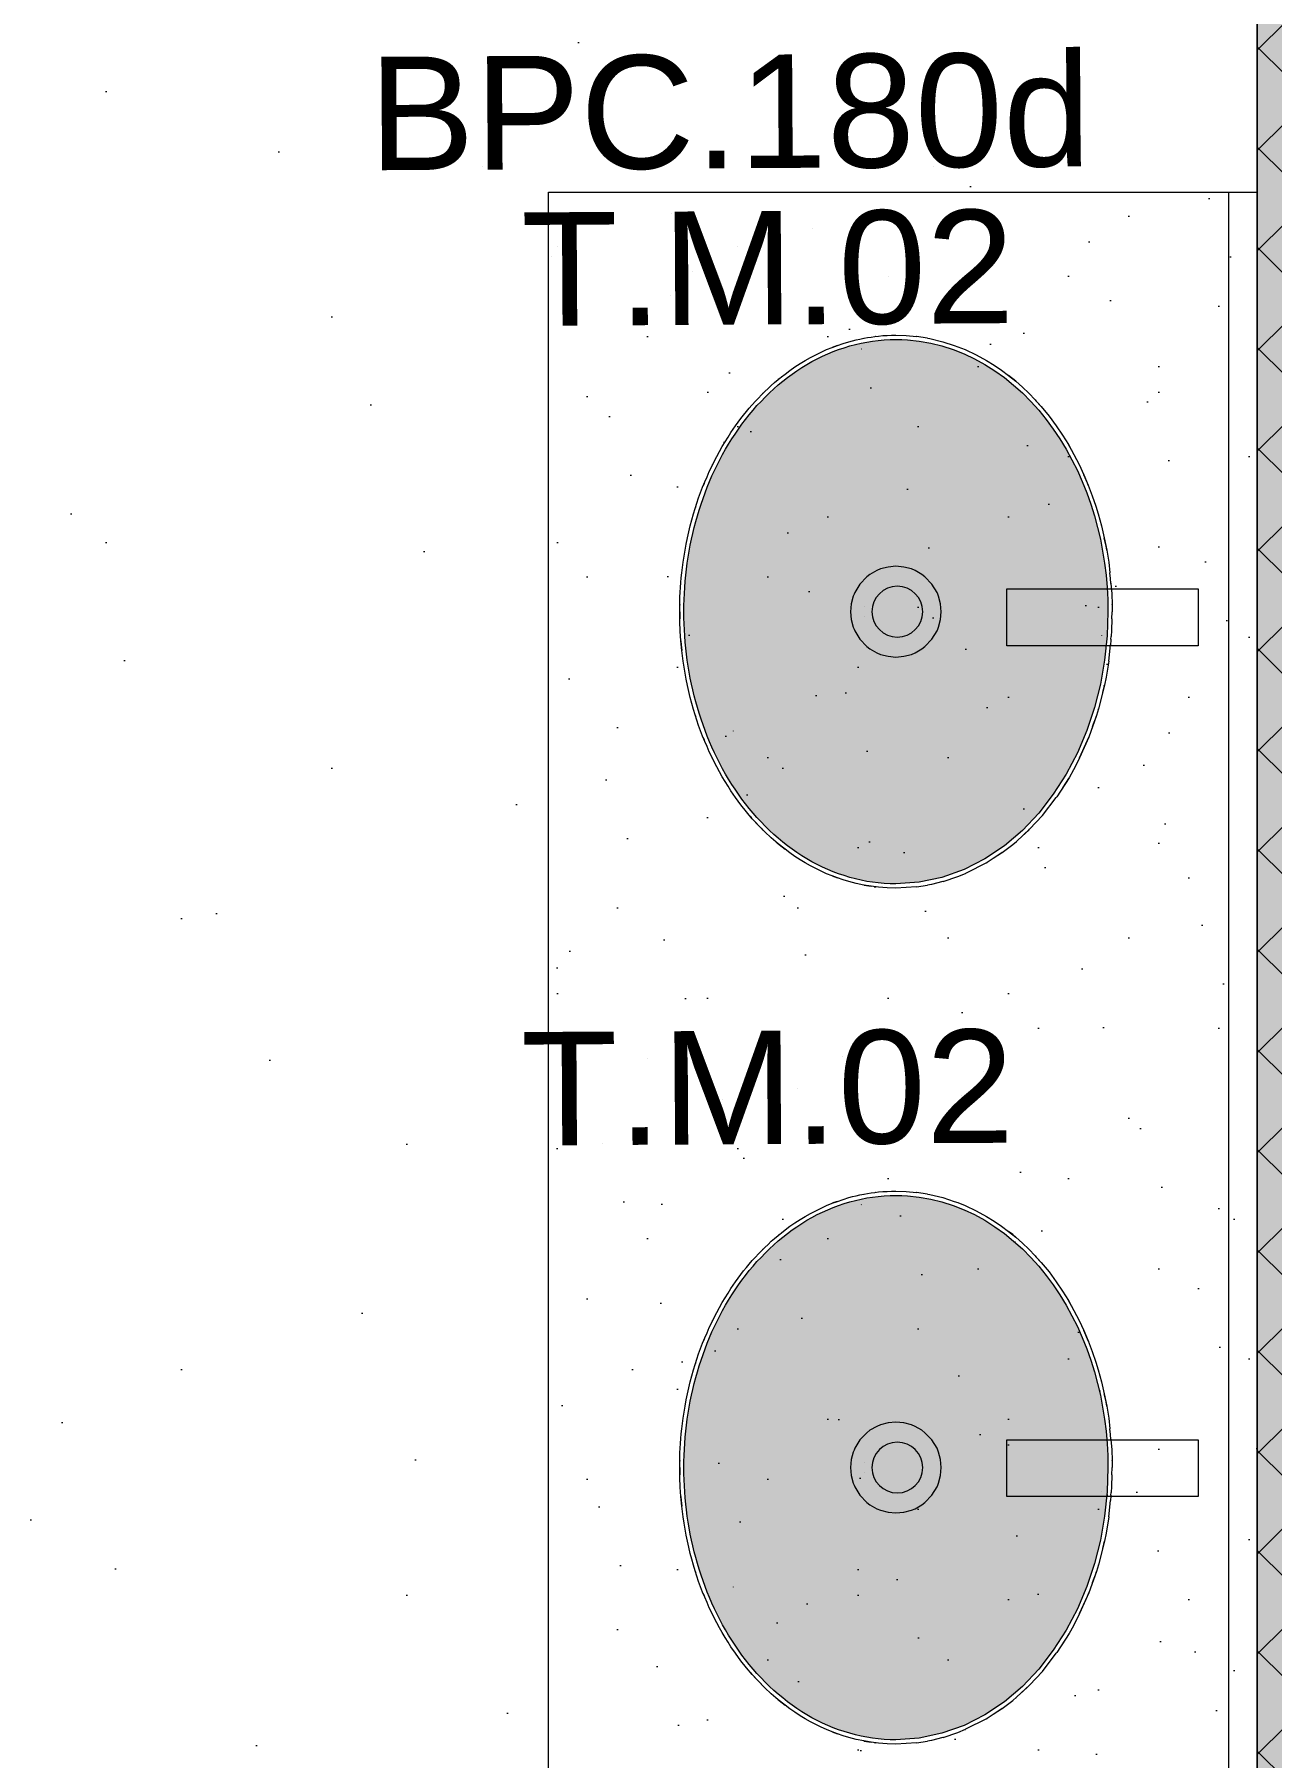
# Model space of a CAD drawing. Header units: metres. Extents: x -77 to 21.6, y -70.6 to -27.7.
# Drawn here: x -64.326 to -63.454, y -41.404 to -40.189 of the extents above; entities that cross this region are included whole.
import ezdxf

# ---------------------------------------------------------------- set-up
doc = ezdxf.new("R2010")
doc.units = ezdxf.units.M
doc.header["$MEASUREMENT"] = 0
for name, color, linetype, lineweight, true_color in [('LAJES.EST_Caneta_No__18', 7, 'Continuous', 0, 0xdfdfdf), ('LAJES.EST_Caneta_No__254', 7, 'Continuous', 0, 0xd1c9ad), ('LOUCAS-METAIS.ARQ_Caneta_No__13', 7, 'Continuous', 0, 0xaaaaaa), ('LOUCAS-METAIS.ARQ_Caneta_No__16', 7, 'Continuous', 0, 0xc9c9c9), ('LOUCAS-METAIS.ARQ_Caneta_No__19', 7, 'Continuous', 0, 0xe9e9e9), ('ZONA_Caneta_No__56', 7, 'Continuous', 0, 0xffe495)]:
    doc.layers.add(name, color=color, linetype=linetype, lineweight=lineweight, true_color=true_color)
for name, color, linetype, lineweight in [('LAJES.EST_Caneta_No__96', 252, 'Continuous', 0), ('LOUCAS-METAIS.ARQ_Caneta_No__96', 252, 'Continuous', 0), ('NOTAS BANCADAS_Caneta_No__99', 7, 'Continuous', 20), ('PAREDE CONSTRUIR_Caneta_No__241', 7, 'Continuous', 13), ('PAREDE CONSTRUIR_Caneta_No__83', 84, 'Continuous', 0)]:
    doc.layers.add(name, color=color, linetype=linetype, lineweight=lineweight)
doc.layers.add('NOTAS BANCADAS', color=7, linetype='Continuous')
doc.styles.add('GENERATED_STYLE_1', font='arial.ttf')
pattern_1 = [(45, (0, 0.5), (-0.159099, 0.159099), [0, -0.15, 0, -0.225]), (110, (0.5, 0.5), (0.21143084, 0.07695453), [0, -0.11, 0, -0.19])]
pattern_2 = [(45, (0, 0.2), (-0.06363961, 0.06363961), [0, -0.06, 0, -0.09]), (110, (0.2, 0.2), (0.08457234, 0.03078181), [0, -0.044, 0, -0.076])]

# ---------------------------------------------------------------- blocks, each defined once
blk = doc.blocks.new('Tap 26')
at = {"layer": 'LOUCAS-METAIS.ARQ_Caneta_No__96', "color": 252, "linetype": 'Continuous', "lineweight": 0, "flags": 128}
blk.add_lwpolyline([(-0.02, -0.115), (0.02, -0.115), (0.02, 0.02), (-0.02, 0.02)], close=True, dxfattribs=at)
blk = doc.blocks.new('Cuba deca Oval 40x30(1)')
at = {"layer": 'LOUCAS-METAIS.ARQ_Caneta_No__19', "linetype": 'Continuous', "lineweight": 0, "true_color": 0x747474}
blk.add_hatch(color=8, dxfattribs=at).paths.add_polyline_path([(0.0076, 0.12), (0.0101, 0.1121), (0.0131, 0.1044), (0.0166, 0.097), (0.0206, 0.0897), (0.0251, 0.0827), (0.0299, 0.076), (0.0352, 0.0695), (0.0407, 0.0633), (0.0467, 0.0574), (0.0529, 0.0518), (0.0594, 0.0465), (0.0662, 0.0415), (0.0732, 0.0368), (0.0805, 0.0324), (0.0879, 0.0283), (0.0955, 0.0245), (0.1033, 0.0211), (0.1112, 0.0179), (0.1192, 0.0151), (0.1274, 0.0125), (0.1356, 0.0103), (0.1439, 0.0083), (0.1524, 0.0067), (0.1608, 0.0054), (0.1693, 0.0043), (0.1779, 0.0036), (0.1864, 0.0031), (0.195, 0.003), (0.2121, 0.0036), (0.2292, 0.0054), (0.2461, 0.0083), (0.2626, 0.0125), (0.2788, 0.0179), (0.2945, 0.0245), (0.3096, 0.0324), (0.3238, 0.0415), (0.3371, 0.0518), (0.3493, 0.0633), (0.3601, 0.076), (0.3694, 0.0897), (0.3769, 0.1044), (0.3824, 0.12), (0.3858, 0.136), (0.387, 0.1525), (0.3869, 0.1566), (0.3867, 0.1608), (0.3863, 0.1649), (0.3858, 0.169), (0.3852, 0.173), (0.3844, 0.1771), (0.3835, 0.1811), (0.3824, 0.185), (0.3812, 0.189), (0.3799, 0.1929), (0.3785, 0.1967), (0.3769, 0.2006), (0.3752, 0.2043), (0.3734, 0.208), (0.3714, 0.2117), (0.3694, 0.2153), (0.3672, 0.2188), (0.3649, 0.2223), (0.3626, 0.2257), (0.3601, 0.229), (0.3575, 0.2323), (0.3548, 0.2355), (0.3521, 0.2387), (0.3493, 0.2417), (0.3463, 0.2447), (0.3433, 0.2476), (0.3402, 0.2505), (0.3371, 0.2532), (0.3339, 0.2559), (0.3306, 0.2585), (0.3272, 0.2611), (0.3238, 0.2635), (0.3203, 0.2659), (0.3168, 0.2682), (0.3132, 0.2705), (0.3095, 0.2726), (0.3059, 0.2747), (0.3021, 0.2767), (0.2983, 0.2786), (0.2945, 0.2805), (0.2906, 0.2822), (0.2867, 0.2839), (0.2828, 0.2855), (0.2788, 0.2871), (0.2748, 0.2885), (0.2708, 0.2899), (0.2667, 0.2912), (0.2626, 0.2925), (0.2585, 0.2936), (0.2544, 0.2947), (0.2502, 0.2957), (0.2461, 0.2967), (0.2419, 0.2975), (0.2376, 0.2983), (0.2334, 0.299), (0.2292, 0.2996), (0.2249, 0.3002), (0.2207, 0.3007), (0.2164, 0.3011), (0.2121, 0.3014), (0.2079, 0.3017), (0.2036, 0.3019), (0.1993, 0.302), (0.195, 0.302), (0.1928, 0.302), (0.1907, 0.302), (0.1864, 0.3019), (0.1821, 0.3017), (0.1779, 0.3014), (0.1736, 0.3011), (0.1693, 0.3007), (0.1651, 0.3002), (0.1608, 0.2996), (0.1566, 0.299), (0.1523, 0.2983), (0.1481, 0.2975), (0.1439, 0.2966), (0.1398, 0.2957), (0.1356, 0.2947), (0.1315, 0.2936), (0.1274, 0.2925), (0.1233, 0.2912), (0.1192, 0.2899), (0.1152, 0.2885), (0.1112, 0.2871), (0.1072, 0.2855), (0.1033, 0.2839), (0.0993, 0.2822), (0.0955, 0.2805), (0.0917, 0.2786), (0.0879, 0.2767), (0.0841, 0.2747), (0.0804, 0.2726), (0.0768, 0.2705), (0.0732, 0.2682), (0.0697, 0.2659), (0.0662, 0.2635), (0.0628, 0.2611), (0.0594, 0.2585), (0.0561, 0.2559), (0.0529, 0.2532), (0.0497, 0.2505), (0.0467, 0.2476), (0.0437, 0.2447), (0.0407, 0.2417), (0.0379, 0.2387), (0.0351, 0.2355), (0.0325, 0.2323), (0.0299, 0.229), (0.0274, 0.2257), (0.0251, 0.2223), (0.0228, 0.2188), (0.0206, 0.2153), (0.0186, 0.2117), (0.0166, 0.208), (0.0148, 0.2043), (0.0131, 0.2006), (0.0115, 0.1967), (0.0101, 0.1929), (0.0088, 0.189), (0.0076, 0.185), (0.0065, 0.1811), (0.0056, 0.177), (0.0048, 0.173), (0.0042, 0.1689), (0.0037, 0.1649), (0.0033, 0.1607), (0.0031, 0.1566), (0.003, 0.1525), (0.0031, 0.1484), (0.0033, 0.1442), (0.0042, 0.136), (0.0056, 0.1279)])
at = {"layer": 'LOUCAS-METAIS.ARQ_Caneta_No__96', "color": 252, "linetype": 'Continuous', "lineweight": 0}
for p, q in [((0.1711, 0.3039), (0.1677, 0.3035)), ((0.1745, 0.3042), (0.1711, 0.3039)), ((0.1717, 0.3039), (0.1711, 0.3039)), ((0.1779, 0.3044), (0.1745, 0.3042)), ((0.175, 0.3042), (0.1749, 0.3042)), ((0.1751, 0.3042), (0.175, 0.3042)), ((0.1813, 0.3046), (0.1779, 0.3044)), ((0.1847, 0.3048), (0.1813, 0.3046)), ((0.1881, 0.3049), (0.1847, 0.3048)), ((0.1916, 0.305), (0.1881, 0.3049)), ((0.1899, 0.3049), (0.1897, 0.3049)), ((0.1899, 0.3049), (0.1905, 0.305)), ((0.195, 0.305), (0.1916, 0.305)), ((0.195, 0.305), (0.2001, 0.3049)), ((0.2019, 0.3049), (0.195, 0.305)), ((0.2006, 0.3049), (0.2001, 0.3049)), ((0.2087, 0.3046), (0.2019, 0.3049)), ((0.2155, 0.3042), (0.2087, 0.3046)), ((0.215, 0.3042), (0.2147, 0.3042)), ((0.2153, 0.3042), (0.215, 0.3042)), ((0.2155, 0.3042), (0.2183, 0.3039)), ((0.2223, 0.3035), (0.2155, 0.3042)), ((0.2183, 0.3039), (0.2223, 0.3035)), ((0.1185, 0.2929), (0.1147, 0.2916)), ((0.1223, 0.2941), (0.1185, 0.2929)), ((0.121, 0.2937), (0.1208, 0.2936)), ((0.121, 0.2937), (0.1215, 0.2938)), ((0.1261, 0.2952), (0.1223, 0.2941)), ((0.1274, 0.2925), (0.1233, 0.2912)), ((0.1303, 0.2964), (0.1261, 0.2952)), ((0.1315, 0.2936), (0.1274, 0.2925)), ((0.1345, 0.2975), (0.1303, 0.2964)), ((0.1356, 0.2947), (0.1315, 0.2936)), ((0.1388, 0.2986), (0.1345, 0.2975)), ((0.1398, 0.2957), (0.1356, 0.2947)), ((0.143, 0.2995), (0.1388, 0.2986)), ((0.1439, 0.2966), (0.1398, 0.2957)), ((0.1473, 0.3004), (0.143, 0.2995)), ((0.1481, 0.2975), (0.1439, 0.2966)), ((0.1516, 0.3012), (0.1473, 0.3004)), ((0.1487, 0.3007), (0.1473, 0.3004)), ((0.1523, 0.2983), (0.1481, 0.2975)), ((0.1516, 0.3012), (0.1487, 0.3007)), ((0.1559, 0.3019), (0.1516, 0.3012)), ((0.1566, 0.299), (0.1523, 0.2983)), ((0.1602, 0.3026), (0.1559, 0.3019)), ((0.1608, 0.2996), (0.1566, 0.299)), ((0.1639, 0.3031), (0.1602, 0.3026)), ((0.1651, 0.3002), (0.1608, 0.2996)), ((0.1677, 0.3035), (0.1639, 0.3031)), ((0.1693, 0.3007), (0.1651, 0.3002)), ((0.1736, 0.3011), (0.1693, 0.3007)), ((0.1779, 0.3014), (0.1736, 0.3011)), ((0.1821, 0.3017), (0.1779, 0.3014)), ((0.1864, 0.3019), (0.1821, 0.3017)), ((0.1907, 0.302), (0.1864, 0.3019)), ((0.1928, 0.302), (0.1907, 0.302)), ((0.195, 0.302), (0.1928, 0.302)), ((0.1993, 0.302), (0.195, 0.302)), ((0.2036, 0.3019), (0.1993, 0.302)), ((0.2079, 0.3017), (0.2036, 0.3019)), ((0.2121, 0.3014), (0.2079, 0.3017)), ((0.2164, 0.3011), (0.2121, 0.3014)), ((0.2207, 0.3007), (0.2164, 0.3011)), ((0.2249, 0.3002), (0.2207, 0.3007)), ((0.2298, 0.3026), (0.2223, 0.3035)), ((0.2292, 0.2996), (0.2249, 0.3002)), ((0.2334, 0.299), (0.2292, 0.2996)), ((0.2341, 0.3019), (0.2298, 0.3026)), ((0.2376, 0.2983), (0.2334, 0.299)), ((0.2384, 0.3012), (0.2341, 0.3019)), ((0.2419, 0.2975), (0.2376, 0.2983)), ((0.2413, 0.3007), (0.2384, 0.3012)), ((0.2427, 0.3004), (0.2384, 0.3012)), ((0.2427, 0.3004), (0.2413, 0.3007)), ((0.2461, 0.2967), (0.2419, 0.2975)), ((0.247, 0.2995), (0.2427, 0.3004)), ((0.2502, 0.2957), (0.2461, 0.2967)), ((0.2512, 0.2986), (0.247, 0.2995)), ((0.2544, 0.2947), (0.2502, 0.2957)), ((0.2555, 0.2975), (0.2512, 0.2986)), ((0.2585, 0.2936), (0.2544, 0.2947)), ((0.2597, 0.2964), (0.2555, 0.2975)), ((0.2626, 0.2925), (0.2585, 0.2936)), ((0.2639, 0.2952), (0.2597, 0.2964)), ((0.2667, 0.2912), (0.2626, 0.2925)), ((0.2677, 0.2941), (0.2639, 0.2952)), ((0.2715, 0.2929), (0.2677, 0.2941)), ((0.2685, 0.2938), (0.269, 0.2937)), ((0.2692, 0.2936), (0.269, 0.2937)), ((0.2753, 0.2916), (0.2715, 0.2929)), ((0.0891, 0.2807), (0.0856, 0.2789)), ((0.0926, 0.2824), (0.0891, 0.2807)), ((0.0913, 0.2818), (0.0909, 0.2816)), ((0.0915, 0.2819), (0.0913, 0.2818)), ((0.0955, 0.2805), (0.0917, 0.2786)), ((0.0962, 0.2841), (0.0926, 0.2824)), ((0.0993, 0.2822), (0.0955, 0.2805)), ((0.0999, 0.2857), (0.0962, 0.2841)), ((0.1033, 0.2839), (0.0993, 0.2822)), ((0.1035, 0.2873), (0.0999, 0.2857)), ((0.1072, 0.2855), (0.1033, 0.2839)), ((0.1072, 0.2888), (0.1035, 0.2873)), ((0.1043, 0.2876), (0.1035, 0.2873)), ((0.1059, 0.2883), (0.1043, 0.2876)), ((0.1061, 0.2883), (0.1059, 0.2883)), ((0.111, 0.2902), (0.1072, 0.2888)), ((0.1112, 0.2871), (0.1072, 0.2855)), ((0.1147, 0.2916), (0.111, 0.2902)), ((0.1152, 0.2885), (0.1112, 0.2871)), ((0.1192, 0.2899), (0.1152, 0.2885)), ((0.1233, 0.2912), (0.1192, 0.2899)), ((0.2708, 0.2899), (0.2667, 0.2912)), ((0.2748, 0.2885), (0.2708, 0.2899)), ((0.2788, 0.2871), (0.2748, 0.2885)), ((0.279, 0.2902), (0.2753, 0.2916)), ((0.2828, 0.2855), (0.2788, 0.2871)), ((0.2828, 0.2888), (0.279, 0.2902)), ((0.2865, 0.2873), (0.2828, 0.2888)), ((0.2867, 0.2839), (0.2828, 0.2855)), ((0.2841, 0.2883), (0.2839, 0.2883)), ((0.2857, 0.2876), (0.2841, 0.2883)), ((0.2865, 0.2873), (0.2857, 0.2876)), ((0.2901, 0.2857), (0.2865, 0.2873)), ((0.2906, 0.2822), (0.2867, 0.2839)), ((0.2938, 0.2841), (0.2901, 0.2857)), ((0.2945, 0.2805), (0.2906, 0.2822)), ((0.2974, 0.2824), (0.2938, 0.2841)), ((0.2983, 0.2786), (0.2945, 0.2805)), ((0.3009, 0.2807), (0.2974, 0.2824)), ((0.2987, 0.2818), (0.2985, 0.2819)), ((0.2991, 0.2816), (0.2987, 0.2818)), ((0.3044, 0.2789), (0.3009, 0.2807)), ((0.0686, 0.2688), (0.0663, 0.2672)), ((0.0719, 0.2709), (0.0686, 0.2688)), ((0.0732, 0.2682), (0.0697, 0.2659)), ((0.0752, 0.273), (0.0719, 0.2709)), ((0.0768, 0.2705), (0.0732, 0.2682)), ((0.0786, 0.275), (0.0752, 0.273)), ((0.0804, 0.2726), (0.0768, 0.2705)), ((0.0773, 0.2743), (0.0771, 0.2741)), ((0.0773, 0.2743), (0.0777, 0.2745)), ((0.0821, 0.277), (0.0786, 0.275)), ((0.0841, 0.2747), (0.0804, 0.2726)), ((0.0856, 0.2789), (0.0821, 0.277)), ((0.0834, 0.2777), (0.0821, 0.277)), ((0.0856, 0.2789), (0.0834, 0.2777)), ((0.0879, 0.2767), (0.0841, 0.2747)), ((0.0917, 0.2786), (0.0879, 0.2767)), ((0.3021, 0.2767), (0.2983, 0.2786)), ((0.3059, 0.2747), (0.3021, 0.2767)), ((0.3079, 0.277), (0.3044, 0.2789)), ((0.3066, 0.2777), (0.3044, 0.2789)), ((0.3095, 0.2726), (0.3059, 0.2747)), ((0.3079, 0.277), (0.3066, 0.2777)), ((0.3114, 0.275), (0.3079, 0.277)), ((0.3132, 0.2705), (0.3095, 0.2726)), ((0.3148, 0.273), (0.3114, 0.275)), ((0.3123, 0.2745), (0.3127, 0.2743)), ((0.3129, 0.2741), (0.3127, 0.2743)), ((0.3168, 0.2682), (0.3132, 0.2705)), ((0.3181, 0.2709), (0.3148, 0.273)), ((0.3203, 0.2659), (0.3168, 0.2682)), ((0.3214, 0.2688), (0.3181, 0.2709)), ((0.326, 0.2656), (0.3214, 0.2688)), ((0.0514, 0.2559), (0.049, 0.2538)), ((0.0538, 0.2579), (0.0514, 0.2559)), ((0.0561, 0.2559), (0.0529, 0.2532)), ((0.0563, 0.2599), (0.0538, 0.2579)), ((0.0594, 0.2585), (0.0561, 0.2559)), ((0.0588, 0.2619), (0.0563, 0.2599)), ((0.0614, 0.2638), (0.0588, 0.2619)), ((0.0628, 0.2611), (0.0594, 0.2585)), ((0.064, 0.2656), (0.0614, 0.2638)), ((0.0662, 0.2635), (0.0628, 0.2611)), ((0.0663, 0.2672), (0.064, 0.2656)), ((0.0697, 0.2659), (0.0662, 0.2635)), ((0.279, 0.2673), (0.2793, 0.2672)), ((0.3238, 0.2635), (0.3203, 0.2659)), ((0.3272, 0.2611), (0.3238, 0.2635)), ((0.3312, 0.2619), (0.326, 0.2656)), ((0.3306, 0.2585), (0.3272, 0.2611)), ((0.3339, 0.2559), (0.3306, 0.2585)), ((0.3362, 0.2579), (0.3312, 0.2619)), ((0.3371, 0.2532), (0.3339, 0.2559)), ((0.341, 0.2538), (0.3362, 0.2579)), ((0.3392, 0.2553), (0.3397, 0.255)), ((0.0397, 0.245), (0.0376, 0.2427)), ((0.042, 0.2473), (0.0397, 0.245)), ((0.0437, 0.2447), (0.0407, 0.2417)), ((0.041, 0.2463), (0.0409, 0.2462)), ((0.041, 0.2463), (0.0412, 0.2465)), ((0.0443, 0.2495), (0.042, 0.2473)), ((0.0467, 0.2476), (0.0437, 0.2447)), ((0.0466, 0.2516), (0.0443, 0.2495)), ((0.0463, 0.2513), (0.0466, 0.2516)), ((0.049, 0.2538), (0.0466, 0.2516)), ((0.0497, 0.2505), (0.0467, 0.2476)), ((0.0529, 0.2532), (0.0497, 0.2505)), ((0.0503, 0.255), (0.0499, 0.2546)), ((0.0503, 0.255), (0.0504, 0.2551)), ((0.3402, 0.2505), (0.3371, 0.2532)), ((0.3405, 0.2542), (0.3397, 0.255)), ((0.3433, 0.2476), (0.3402, 0.2505)), ((0.3437, 0.2513), (0.341, 0.2538)), ((0.3457, 0.2495), (0.341, 0.2538)), ((0.3463, 0.2447), (0.3433, 0.2476)), ((0.3457, 0.2495), (0.3437, 0.2513)), ((0.3503, 0.245), (0.3457, 0.2495)), ((0.3493, 0.2417), (0.3463, 0.2447)), ((0.3477, 0.2475), (0.349, 0.2463)), ((0.3493, 0.2459), (0.349, 0.2463)), ((0.3546, 0.2404), (0.3503, 0.245)), ((0.0293, 0.2331), (0.0274, 0.2306)), ((0.0313, 0.2356), (0.0293, 0.2331)), ((0.0325, 0.2323), (0.0299, 0.229)), ((0.0307, 0.2349), (0.0313, 0.2356)), ((0.0333, 0.238), (0.0313, 0.2356)), ((0.0324, 0.237), (0.032, 0.2365)), ((0.0325, 0.237), (0.0324, 0.237)), ((0.0351, 0.2355), (0.0325, 0.2323)), ((0.0354, 0.2404), (0.0333, 0.238)), ((0.0379, 0.2387), (0.0351, 0.2355)), ((0.0376, 0.2427), (0.0354, 0.2404)), ((0.0407, 0.2417), (0.0379, 0.2387)), ((0.3521, 0.2387), (0.3493, 0.2417)), ((0.3548, 0.2355), (0.3521, 0.2387)), ((0.3587, 0.2356), (0.3546, 0.2404)), ((0.3575, 0.2323), (0.3548, 0.2355)), ((0.3576, 0.237), (0.3571, 0.2375)), ((0.3601, 0.229), (0.3575, 0.2323)), ((0.3584, 0.2359), (0.3576, 0.237)), ((0.3626, 0.2306), (0.3587, 0.2356)), ((0.3587, 0.2356), (0.3593, 0.2349)), ((0.3593, 0.2349), (0.3626, 0.2306)), ((0.02, 0.2201), (0.0178, 0.2164)), ((0.0224, 0.2237), (0.02, 0.2201)), ((0.0228, 0.2188), (0.0206, 0.2153)), ((0.0248, 0.2272), (0.0224, 0.2237)), ((0.0251, 0.2223), (0.0228, 0.2188)), ((0.0247, 0.227), (0.0247, 0.227)), ((0.0247, 0.227), (0.0247, 0.227)), ((0.0274, 0.2306), (0.0248, 0.2272)), ((0.0274, 0.2257), (0.0251, 0.2223)), ((0.0299, 0.229), (0.0274, 0.2257)), ((0.3626, 0.2257), (0.3601, 0.229)), ((0.3652, 0.2272), (0.3626, 0.2306)), ((0.3649, 0.2223), (0.3626, 0.2257)), ((0.3672, 0.2188), (0.3649, 0.2223)), ((0.3676, 0.2237), (0.3652, 0.2272)), ((0.3694, 0.2153), (0.3672, 0.2188)), ((0.37, 0.2201), (0.3676, 0.2237)), ((0.3722, 0.2164), (0.37, 0.2201)), ((0.0138, 0.209), (0.012, 0.2053)), ((0.0158, 0.2128), (0.0138, 0.209)), ((0.0166, 0.208), (0.0148, 0.2043)), ((0.0178, 0.2164), (0.0158, 0.2128)), ((0.0186, 0.2117), (0.0166, 0.208)), ((0.0206, 0.2153), (0.0186, 0.2117)), ((0.3714, 0.2117), (0.3694, 0.2153)), ((0.3734, 0.208), (0.3714, 0.2117)), ((0.3742, 0.2128), (0.3722, 0.2164)), ((0.3752, 0.2043), (0.3734, 0.208)), ((0.3762, 0.209), (0.3742, 0.2128)), ((0.3781, 0.2053), (0.3762, 0.209)), ((0.0086, 0.1975), (0.0072, 0.1936)), ((0.0072, 0.1936), (0.0081, 0.1962)), ((0.0081, 0.1962), (0.0086, 0.1975)), ((0.0102, 0.2014), (0.0086, 0.1975)), ((0.0115, 0.1967), (0.0101, 0.1929)), ((0.012, 0.2053), (0.0102, 0.2014)), ((0.0131, 0.2006), (0.0115, 0.1967)), ((0.0148, 0.2043), (0.0131, 0.2006)), ((0.3769, 0.2006), (0.3752, 0.2043)), ((0.3785, 0.1967), (0.3769, 0.2006)), ((0.3798, 0.2014), (0.3781, 0.2053)), ((0.3799, 0.1929), (0.3785, 0.1967)), ((0.3814, 0.1975), (0.3798, 0.2014)), ((0.3814, 0.1975), (0.3819, 0.1962)), ((0.3828, 0.1936), (0.3814, 0.1975)), ((0.3819, 0.1962), (0.3828, 0.1936)), ((0.0039, 0.1831), (0.0033, 0.1805)), ((0.0046, 0.1856), (0.0039, 0.1831)), ((0.0058, 0.1896), (0.0046, 0.1856)), ((0.0072, 0.1936), (0.0058, 0.1896)), ((0.0076, 0.185), (0.0065, 0.1811)), ((0.0088, 0.189), (0.0076, 0.185)), ((0.0101, 0.1929), (0.0088, 0.189)), ((0.1827, 0.182), (0.184, 0.1826)), ((0.184, 0.1826), (0.1894, 0.184)), ((0.1894, 0.184), (0.195, 0.1845)), ((0.195, 0.1845), (0.2006, 0.184)), ((0.2006, 0.184), (0.206, 0.1826)), ((0.206, 0.1826), (0.2073, 0.182)), ((0.3812, 0.189), (0.3799, 0.1929)), ((0.3824, 0.185), (0.3812, 0.189)), ((0.3835, 0.1811), (0.3824, 0.185)), ((0.3842, 0.1896), (0.3828, 0.1936)), ((0.3854, 0.1856), (0.3842, 0.1896)), ((0.3867, 0.1805), (0.3854, 0.1856)), ((0.0017, 0.1726), (0.0013, 0.17)), ((0.0022, 0.1752), (0.0017, 0.1726)), ((0.0022, 0.1752), (0.0021, 0.1748)), ((0.0027, 0.1779), (0.0022, 0.1752)), ((0.0033, 0.1805), (0.0027, 0.1779)), ((0.0048, 0.173), (0.0042, 0.1689)), ((0.0056, 0.177), (0.0048, 0.173)), ((0.0065, 0.1811), (0.0056, 0.177)), ((0.0096, 0.1771), (0.0095, 0.1768)), ((0.166, 0.166), (0.1687, 0.1708)), ((0.1687, 0.1708), (0.1704, 0.173)), ((0.1704, 0.173), (0.1755, 0.1779)), ((0.1755, 0.1779), (0.1814, 0.1815)), ((0.1814, 0.1815), (0.1827, 0.182)), ((0.1915, 0.1747), (0.1915, 0.1747)), ((0.1985, 0.1747), (0.1985, 0.1747)), ((0.2073, 0.182), (0.2086, 0.1815)), ((0.2086, 0.1815), (0.2145, 0.1779)), ((0.2145, 0.1779), (0.2196, 0.173)), ((0.2196, 0.173), (0.2213, 0.1708)), ((0.2213, 0.1708), (0.224, 0.166)), ((0.3844, 0.1771), (0.3835, 0.1811)), ((0.3852, 0.173), (0.3844, 0.1771)), ((0.3858, 0.169), (0.3852, 0.173)), ((0.3878, 0.1752), (0.3867, 0.1805)), ((0.3879, 0.1748), (0.3878, 0.1752)), ((0.3887, 0.17), (0.3878, 0.1752)), ((0.3879, 0.1748), (0.3887, 0.17)), ((0.0002, 0.1586), (0, 0.1555)), ((0.0003, 0.1616), (0.0002, 0.1586)), ((0.0006, 0.1647), (0.0003, 0.1616)), ((0.0009, 0.1673), (0.0006, 0.1647)), ((0.0013, 0.17), (0.0009, 0.1673)), ((0.0009, 0.167), (0.0009, 0.1671)), ((0.0009, 0.1669), (0.0009, 0.167)), ((0.0033, 0.1607), (0.0031, 0.1566)), ((0.0037, 0.1649), (0.0033, 0.1607)), ((0.0042, 0.1689), (0.0037, 0.1649)), ((0.163, 0.1525), (0.1635, 0.158)), ((0.1635, 0.158), (0.1649, 0.1634)), ((0.1649, 0.1634), (0.166, 0.166)), ((0.224, 0.166), (0.2251, 0.1634)), ((0.2251, 0.1634), (0.2265, 0.158)), ((0.2265, 0.158), (0.227, 0.1525)), ((0.3863, 0.1649), (0.3858, 0.169)), ((0.3867, 0.1608), (0.3863, 0.1649)), ((0.3869, 0.1566), (0.3867, 0.1608)), ((0.3894, 0.1647), (0.3887, 0.17)), ((0.389, 0.1679), (0.3891, 0.167)), ((0.3892, 0.1665), (0.3891, 0.167)), ((0.3898, 0.1586), (0.3894, 0.1647)), ((0.39, 0.1525), (0.3898, 0.1586)), ((0, 0.1555), (0, 0.1525)), ((0, 0.1525), (0.0002, 0.1452)), ((0.0031, 0.1566), (0.003, 0.1525)), ((0.003, 0.1525), (0.0031, 0.1484)), ((0.0031, 0.1484), (0.0033, 0.1442)), ((0.1635, 0.147), (0.163, 0.1525)), ((0.1649, 0.1416), (0.1635, 0.147)), ((0.2265, 0.147), (0.2251, 0.1416)), ((0.227, 0.1525), (0.2265, 0.147)), ((0.3858, 0.136), (0.387, 0.1525)), ((0.387, 0.1525), (0.3869, 0.1566)), ((0.3891, 0.1379), (0.39, 0.1525)), ((0.0002, 0.1452), (0.0009, 0.138)), ((0.0009, 0.138), (0.0009, 0.1381)), ((0.0009, 0.138), (0.0009, 0.138)), ((0.0021, 0.1302), (0.0009, 0.138)), ((0.0033, 0.1442), (0.0042, 0.136)), ((0.0042, 0.136), (0.0056, 0.1279)), ((0.166, 0.139), (0.1649, 0.1416)), ((0.1687, 0.1342), (0.166, 0.139)), ((0.1704, 0.132), (0.1687, 0.1342)), ((0.2213, 0.1342), (0.2196, 0.132)), ((0.224, 0.139), (0.2213, 0.1342)), ((0.2251, 0.1416), (0.224, 0.139)), ((0.3824, 0.12), (0.3858, 0.136)), ((0.3891, 0.1379), (0.3879, 0.1302)), ((0.3891, 0.138), (0.3891, 0.138)), ((0.0021, 0.1302), (0.0024, 0.1286)), ((0.0024, 0.1286), (0.0046, 0.1194)), ((0.0056, 0.1279), (0.0076, 0.12)), ((0.1755, 0.1271), (0.1704, 0.132)), ((0.1814, 0.1235), (0.1755, 0.1271)), ((0.1827, 0.123), (0.1814, 0.1235)), ((0.184, 0.1224), (0.1827, 0.123)), ((0.1894, 0.121), (0.184, 0.1224)), ((0.206, 0.1224), (0.2006, 0.121)), ((0.2073, 0.123), (0.206, 0.1224)), ((0.2086, 0.1235), (0.2073, 0.123)), ((0.2145, 0.1271), (0.2086, 0.1235)), ((0.2196, 0.132), (0.2145, 0.1271)), ((0.3854, 0.1194), (0.3874, 0.1275)), ((0.3874, 0.1275), (0.3879, 0.1302)), ((0.0046, 0.1194), (0.0072, 0.1114)), ((0.0072, 0.1114), (0.0081, 0.1088)), ((0.0076, 0.12), (0.0101, 0.1121)), ((0.0101, 0.1121), (0.0131, 0.1044)), ((0.195, 0.1205), (0.1894, 0.121)), ((0.2006, 0.121), (0.195, 0.1205)), ((0.3769, 0.1044), (0.3824, 0.12)), ((0.3853, 0.1191), (0.3819, 0.1088)), ((0.3853, 0.1191), (0.3854, 0.1194)), ((0.0081, 0.1088), (0.0102, 0.1036)), ((0.0102, 0.1036), (0.0138, 0.096)), ((0.0131, 0.1044), (0.0166, 0.097)), ((0.3694, 0.0897), (0.3769, 0.1044)), ((0.3719, 0.0882), (0.3796, 0.1033)), ((0.3722, 0.0886), (0.3796, 0.1033)), ((0.3819, 0.1088), (0.3796, 0.1033)), ((0.3798, 0.1036), (0.3797, 0.1035)), ((0.0138, 0.096), (0.0178, 0.0886)), ((0.0166, 0.097), (0.0206, 0.0897)), ((0.0178, 0.0886), (0.0211, 0.0832)), ((0.0206, 0.0897), (0.0251, 0.0827)), ((0.3601, 0.076), (0.3694, 0.0897)), ((0.3649, 0.0775), (0.3719, 0.0882)), ((0.3722, 0.0886), (0.3719, 0.0882)), ((0.0211, 0.0832), (0.0247, 0.078)), ((0.0247, 0.078), (0.0247, 0.078)), ((0.0247, 0.078), (0.0285, 0.073)), ((0.0247, 0.078), (0.0247, 0.078)), ((0.0251, 0.0827), (0.0299, 0.076)), ((0.0285, 0.073), (0.0324, 0.068)), ((0.0307, 0.0701), (0.0285, 0.073)), ((0.0299, 0.076), (0.0352, 0.0695)), ((0.3493, 0.0633), (0.3601, 0.076)), ((0.3649, 0.0775), (0.3593, 0.0701)), ((0.3653, 0.078), (0.3651, 0.0777)), ((0.3653, 0.078), (0.3692, 0.084)), ((0.0324, 0.068), (0.0307, 0.0701)), ((0.0324, 0.068), (0.0366, 0.0633)), ((0.0352, 0.0695), (0.0407, 0.0633)), ((0.0366, 0.0633), (0.041, 0.0587)), ((0.0407, 0.0633), (0.0467, 0.0574)), ((0.3371, 0.0518), (0.3493, 0.0633)), ((0.3482, 0.058), (0.357, 0.0674)), ((0.349, 0.0587), (0.3534, 0.0635)), ((0.3593, 0.0701), (0.357, 0.0674)), ((0.3575, 0.0679), (0.3576, 0.068)), ((0.041, 0.0587), (0.0456, 0.0543)), ((0.0456, 0.0543), (0.0463, 0.0537)), ((0.0456, 0.0543), (0.0503, 0.05)), ((0.0463, 0.0537), (0.0503, 0.05)), ((0.0467, 0.0574), (0.0529, 0.0518)), ((0.0503, 0.05), (0.0503, 0.05)), ((0.0503, 0.05), (0.057, 0.0445)), ((0.0529, 0.0518), (0.0594, 0.0465)), ((0.3238, 0.0415), (0.3371, 0.0518)), ((0.3387, 0.0492), (0.326, 0.0394)), ((0.3387, 0.0492), (0.3437, 0.0537)), ((0.3397, 0.05), (0.3394, 0.0498)), ((0.3437, 0.0537), (0.3482, 0.058)), ((0.349, 0.0587), (0.3485, 0.0582)), ((0.057, 0.0445), (0.064, 0.0394)), ((0.0594, 0.0465), (0.0662, 0.0415)), ((0.064, 0.0394), (0.0705, 0.0349)), ((0.0662, 0.0415), (0.0732, 0.0368)), ((0.0732, 0.0368), (0.0805, 0.0324)), ((0.3096, 0.0324), (0.3238, 0.0415)), ((0.3121, 0.0304), (0.3255, 0.039)), ((0.326, 0.0394), (0.3255, 0.039)), ((0.0705, 0.0349), (0.0772, 0.0308)), ((0.0772, 0.0308), (0.0841, 0.0269)), ((0.0834, 0.0273), (0.0772, 0.0308)), ((0.0773, 0.0308), (0.0773, 0.0307)), ((0.0805, 0.0324), (0.0879, 0.0283)), ((0.0841, 0.0269), (0.0834, 0.0273)), ((0.0841, 0.0269), (0.0912, 0.0233)), ((0.0879, 0.0283), (0.0955, 0.0245)), ((0.0955, 0.0245), (0.1033, 0.0211)), ((0.2788, 0.0179), (0.2945, 0.0245)), ((0.2945, 0.0245), (0.3096, 0.0324)), ((0.298, 0.0229), (0.3066, 0.0273)), ((0.2987, 0.0232), (0.3066, 0.0273)), ((0.3066, 0.0273), (0.3121, 0.0304)), ((0.3127, 0.0307), (0.3123, 0.0305)), ((0.3127, 0.0307), (0.3193, 0.035)), ((0.0912, 0.0233), (0.0984, 0.0199)), ((0.0912, 0.0232), (0.0913, 0.0232)), ((0.0913, 0.0232), (0.0915, 0.0231)), ((0.1043, 0.0174), (0.0984, 0.0199)), ((0.0984, 0.0199), (0.1057, 0.0168)), ((0.1033, 0.0211), (0.1112, 0.0179)), ((0.1057, 0.0168), (0.1043, 0.0174)), ((0.1057, 0.0168), (0.1132, 0.014)), ((0.1058, 0.0168), (0.1059, 0.0167)), ((0.1059, 0.0167), (0.1061, 0.0167)), ((0.1112, 0.0179), (0.1192, 0.0151)), ((0.1132, 0.014), (0.1207, 0.0114)), ((0.1192, 0.0151), (0.1274, 0.0125)), ((0.1274, 0.0125), (0.1356, 0.0103)), ((0.2461, 0.0083), (0.2626, 0.0125)), ((0.2626, 0.0125), (0.2788, 0.0179)), ((0.2682, 0.0111), (0.2834, 0.0164)), ((0.269, 0.0113), (0.2763, 0.014)), ((0.2834, 0.0164), (0.298, 0.0229)), ((0.2857, 0.0174), (0.2834, 0.0164)), ((0.284, 0.0167), (0.2841, 0.0167)), ((0.298, 0.0229), (0.2857, 0.0174)), ((0.2984, 0.0231), (0.2987, 0.0232)), ((0.1207, 0.0114), (0.1261, 0.0098)), ((0.121, 0.0114), (0.121, 0.0113)), ((0.1261, 0.0098), (0.1345, 0.0075)), ((0.1345, 0.0075), (0.143, 0.0055)), ((0.1356, 0.0103), (0.1439, 0.0083)), ((0.1487, 0.0043), (0.143, 0.0055)), ((0.143, 0.0055), (0.1516, 0.0038)), ((0.1439, 0.0083), (0.1524, 0.0067)), ((0.1516, 0.0038), (0.1487, 0.0043)), ((0.1516, 0.0038), (0.1602, 0.0024)), ((0.1524, 0.0067), (0.1608, 0.0054)), ((0.1602, 0.0024), (0.1676, 0.0015)), ((0.1608, 0.0054), (0.1693, 0.0043)), ((0.1717, 0.0011), (0.1676, 0.0015)), ((0.1693, 0.0043), (0.1779, 0.0036)), ((0.1751, 0.0008), (0.1717, 0.0011)), ((0.175, 0.0008), (0.1751, 0.0008)), ((0.175, 0.0008), (0.175, 0.0008)), ((0.1751, 0.0008), (0.1825, 0.0003)), ((0.1779, 0.0036), (0.1864, 0.0031)), ((0.1825, 0.0003), (0.19, 0)), ((0.1864, 0.0031), (0.195, 0.003)), ((0.1898, 0.0001), (0.1899, 0.0001)), ((0.19, 0.0001), (0.1899, 0.0001)), ((0.19, 0), (0.195, 0)), ((0.195, 0.003), (0.2121, 0.0036)), ((0.2001, 0.0001), (0.195, 0)), ((0.2001, 0.0001), (0.2083, 0.0005)), ((0.2083, 0.0005), (0.2125, 0.0006)), ((0.2116, 0.0074), (0.2117, 0.0074)), ((0.2121, 0.0036), (0.2292, 0.0054)), ((0.2145, 0.0008), (0.2125, 0.0006)), ((0.2145, 0.0008), (0.215, 0.0008)), ((0.215, 0.0008), (0.2183, 0.0011)), ((0.2298, 0.0024), (0.2183, 0.0011)), ((0.2292, 0.0054), (0.2461, 0.0083)), ((0.2298, 0.0024), (0.2413, 0.0043)), ((0.2413, 0.0043), (0.2468, 0.0054)), ((0.2468, 0.0054), (0.2635, 0.0096)), ((0.247, 0.0055), (0.2469, 0.0055)), ((0.247, 0.0055), (0.252, 0.0068)), ((0.2635, 0.0096), (0.2682, 0.0111)), ((0.2639, 0.0098), (0.2635, 0.0096)), ((0.269, 0.0113), (0.2684, 0.0111))]:
    blk.add_line(p, q, dxfattribs=at)
blk.add_circle((0.195, 0.1515), 0.0179, dxfattribs=at)
blk = doc.blocks.new('Label_58_6', base_point=(-63.9787, -40.1799))
at = {"layer": 'NOTAS BANCADAS_Caneta_No__99', "color": 7, "lineweight": 20, "insert": (-63.7235, -40.2028), "char_height": 0.08, "attachment_point": 2, "rotation": 0.323, "style": 'GENERATED_STYLE_1'}
blk.add_mtext('\\A1;{\\pqc;\\pt0,99;\\fArial|b0|i0|c0|p0;\\W1.000000;BPC.180d\\fArial|b0|i0|c0|p0;\\W1.000000;\\A1{\\H.66x;\\S^  ;}\\fArial|b0|i0|c0|p0;\\W1.000000;\\fArial|b0|i0|c0|p0;\\W1.000000;\\A1{\\H.66x;\\S^  ;}\\fArial|b0|i0|c0|p0;\\W1.000000;\\fArial|b0|i0|c0|p0;\\W1.000000;\\fArial|b0|i0|c0|p0;\\W1.000000;\\fArial|b0|i0|c0|p0;\\W1.000000;\\fArial|b0|i0|c0|p0;\\W1.000000;\\fArial|b0|i0|c0|p0;\\W1.000000;\\fArial|b0|i0|c0|p0;\\W1.000000;\\A1{\\H.66x;\\S^  ;}\\fArial|b0|i0|c0|p0;\\W1.000000;\\fArial|b0|i0|c0|p0;\\W1.000000;\\A1{\\H.66x;\\S^  ;}\\fArial|b0|i0|c0|p0;\\W1.000000;\\fArial|b0|i0|c0|p0;\\W1.000000;\\fArial|b0|i0|c0|p0;\\W1.000000;\\fArial|b0|i0|c0|p0;\\W1.000000;\\fArial|b0|i0|c0|p0;\\W1.000000;\\fArial|b0|i0|c0|p0;\\W1.000000;\\fArial|b0|i0|c0|p0;\\W1.000000;\\A1{\\H.66x;\\S^  ;}\\fArial|b0|i0|c0|p0;\\W1.000000;\\fArial|b0|i0|c0|p0;\\W1.000000;\\A1{\\H.66x;\\S^  ;}\\fArial|b0|i0|c0|p0;\\W1.000000;\\fArial|b0|i0|c0|p0;\\W1.000000;\\fArial|b0|i0|c0|p0;\\W1.000000;\\fArial|b0|i0|c0|p0;\\W1.000000;\\fArial|b0|i0|c0|p0;\\W1.000000;\\fArial|b0|i0|c0|p0;\\W1.000000;\\fArial|b0|i0|c0|p0;\\W1.000000;\\A1{\\H.66x;\\S^  ;}\\fArial|b0|i0|c0|p0;\\W1.000000;\\fArial|b0|i0|c0|p0;\\W1.000000;\\A1{\\H.66x;\\S^  ;}\\fArial|b0|i0|c0|p0;\\W1.000000;\\fArial|b0|i0|c0|p0;\\W1.000000;\\fArial|b0|i0|c0|p0;\\W1.000000;\\fArial|b0|i0|c0|p0;\\W1.000000;\\fArial|b0|i0|c0|p0;\\W1.000000;\\fArial|b0|i0|c0|p0;\\W1.000000;\\fArial|b0|i0|c0|p0;\\W1.000000;\\A1{\\H.66x;\\S^  ;}\\fArial|b0|i0|c0|p0;\\W1.000000;\\fArial|b0|i0|c0|p0;\\W1.000000;\\A1{\\H.66x;\\S^  ;}\\fArial|b0|i0|c0|p0;\\W1.000000;\\fArial|b0|i0|c0|p0;\\W1.000000;\\fArial|b0|i0|c0|p0;\\W1.000000;\\fArial|b0|i0|c0|p0;\\W1.000000;\\fArial|b0|i0|c0|p0;\\W1.000000;\\fArial|b0|i0|c0|p0;\\W1.000000;\\fArial|b0|i0|c0|p0;\\W1.000000;\\A1{\\H.66x;\\S^  ;}\\fArial|b0|i0|c0|p0;\\W1.000000;}', dxfattribs=at)
blk = doc.blocks.new('Label_64_6', base_point=(-63.5274, -40.2877))
at = {"layer": 'NOTAS BANCADAS_Caneta_No__99', "color": 7, "lineweight": 20, "insert": (-63.6968, -40.313), "char_height": 0.08, "attachment_point": 2, "rotation": 0.323, "style": 'GENERATED_STYLE_1'}
blk.add_mtext('\\A1;{\\pqc;\\pt0,99;\\fArial|b0|i0|c0|p0;\\W1.000000;T.M.02\\fArial|b0|i0|c0|p0;\\W1.000000;\\A1{\\H.66x;\\S^  ;}\\fArial|b0|i0|c0|p0;\\W1.000000;\\fArial|b0|i0|c0|p0;\\W1.000000;\\A1{\\H.66x;\\S^  ;}\\fArial|b0|i0|c0|p0;\\W1.000000;\\fArial|b0|i0|c0|p0;\\W1.000000;\\fArial|b0|i0|c0|p0;\\W1.000000;\\fArial|b0|i0|c0|p0;\\W1.000000;\\fArial|b0|i0|c0|p0;\\W1.000000;\\fArial|b0|i0|c0|p0;\\W1.000000;\\fArial|b0|i0|c0|p0;\\W1.000000;\\A1{\\H.66x;\\S^  ;}\\fArial|b0|i0|c0|p0;\\W1.000000;\\fArial|b0|i0|c0|p0;\\W1.000000;\\A1{\\H.66x;\\S^  ;}\\fArial|b0|i0|c0|p0;\\W1.000000;\\fArial|b0|i0|c0|p0;\\W1.000000;\\fArial|b0|i0|c0|p0;\\W1.000000;\\fArial|b0|i0|c0|p0;\\W1.000000;\\fArial|b0|i0|c0|p0;\\W1.000000;\\fArial|b0|i0|c0|p0;\\W1.000000;\\fArial|b0|i0|c0|p0;\\W1.000000;\\A1{\\H.66x;\\S^  ;}\\fArial|b0|i0|c0|p0;\\W1.000000;\\fArial|b0|i0|c0|p0;\\W1.000000;\\A1{\\H.66x;\\S^  ;}\\fArial|b0|i0|c0|p0;\\W1.000000;\\fArial|b0|i0|c0|p0;\\W1.000000;\\fArial|b0|i0|c0|p0;\\W1.000000;\\fArial|b0|i0|c0|p0;\\W1.000000;\\fArial|b0|i0|c0|p0;\\W1.000000;\\fArial|b0|i0|c0|p0;\\W1.000000;\\fArial|b0|i0|c0|p0;\\W1.000000;\\A1{\\H.66x;\\S^  ;}\\fArial|b0|i0|c0|p0;\\W1.000000;\\fArial|b0|i0|c0|p0;\\W1.000000;\\A1{\\H.66x;\\S^  ;}\\fArial|b0|i0|c0|p0;\\W1.000000;\\fArial|b0|i0|c0|p0;\\W1.000000;\\fArial|b0|i0|c0|p0;\\W1.000000;\\fArial|b0|i0|c0|p0;\\W1.000000;\\fArial|b0|i0|c0|p0;\\W1.000000;\\fArial|b0|i0|c0|p0;\\W1.000000;\\fArial|b0|i0|c0|p0;\\W1.000000;\\A1{\\H.66x;\\S^  ;}\\fArial|b0|i0|c0|p0;\\W1.000000;\\fArial|b0|i0|c0|p0;\\W1.000000;\\A1{\\H.66x;\\S^  ;}\\fArial|b0|i0|c0|p0;\\W1.000000;\\fArial|b0|i0|c0|p0;\\W1.000000;\\fArial|b0|i0|c0|p0;\\W1.000000;\\fArial|b0|i0|c0|p0;\\W1.000000;\\fArial|b0|i0|c0|p0;\\W1.000000;\\fArial|b0|i0|c0|p0;\\W1.000000;\\fArial|b0|i0|c0|p0;\\W1.000000;\\A1{\\H.66x;\\S^  ;}\\fArial|b0|i0|c0|p0;\\W1.000000;}', dxfattribs=at)
blk = doc.blocks.new('Label_65_6', base_point=(-63.5275, -40.8658))
at = {"layer": 'NOTAS BANCADAS_Caneta_No__99', "color": 7, "lineweight": 20, "insert": (-63.697, -40.8911), "char_height": 0.08, "attachment_point": 2, "rotation": 0.323, "style": 'GENERATED_STYLE_1'}
blk.add_mtext('\\A1;{\\pqc;\\pt0,99;\\fArial|b0|i0|c0|p0;\\W1.000000;T.M.02\\fArial|b0|i0|c0|p0;\\W1.000000;\\A1{\\H.66x;\\S^  ;}\\fArial|b0|i0|c0|p0;\\W1.000000;\\fArial|b0|i0|c0|p0;\\W1.000000;\\A1{\\H.66x;\\S^  ;}\\fArial|b0|i0|c0|p0;\\W1.000000;\\fArial|b0|i0|c0|p0;\\W1.000000;\\fArial|b0|i0|c0|p0;\\W1.000000;\\fArial|b0|i0|c0|p0;\\W1.000000;\\fArial|b0|i0|c0|p0;\\W1.000000;\\fArial|b0|i0|c0|p0;\\W1.000000;\\fArial|b0|i0|c0|p0;\\W1.000000;\\A1{\\H.66x;\\S^  ;}\\fArial|b0|i0|c0|p0;\\W1.000000;\\fArial|b0|i0|c0|p0;\\W1.000000;\\A1{\\H.66x;\\S^  ;}\\fArial|b0|i0|c0|p0;\\W1.000000;\\fArial|b0|i0|c0|p0;\\W1.000000;\\fArial|b0|i0|c0|p0;\\W1.000000;\\fArial|b0|i0|c0|p0;\\W1.000000;\\fArial|b0|i0|c0|p0;\\W1.000000;\\fArial|b0|i0|c0|p0;\\W1.000000;\\fArial|b0|i0|c0|p0;\\W1.000000;\\A1{\\H.66x;\\S^  ;}\\fArial|b0|i0|c0|p0;\\W1.000000;\\fArial|b0|i0|c0|p0;\\W1.000000;\\A1{\\H.66x;\\S^  ;}\\fArial|b0|i0|c0|p0;\\W1.000000;\\fArial|b0|i0|c0|p0;\\W1.000000;\\fArial|b0|i0|c0|p0;\\W1.000000;\\fArial|b0|i0|c0|p0;\\W1.000000;\\fArial|b0|i0|c0|p0;\\W1.000000;\\fArial|b0|i0|c0|p0;\\W1.000000;\\fArial|b0|i0|c0|p0;\\W1.000000;\\A1{\\H.66x;\\S^  ;}\\fArial|b0|i0|c0|p0;\\W1.000000;\\fArial|b0|i0|c0|p0;\\W1.000000;\\A1{\\H.66x;\\S^  ;}\\fArial|b0|i0|c0|p0;\\W1.000000;\\fArial|b0|i0|c0|p0;\\W1.000000;\\fArial|b0|i0|c0|p0;\\W1.000000;\\fArial|b0|i0|c0|p0;\\W1.000000;\\fArial|b0|i0|c0|p0;\\W1.000000;\\fArial|b0|i0|c0|p0;\\W1.000000;\\fArial|b0|i0|c0|p0;\\W1.000000;\\A1{\\H.66x;\\S^  ;}\\fArial|b0|i0|c0|p0;\\W1.000000;\\fArial|b0|i0|c0|p0;\\W1.000000;\\A1{\\H.66x;\\S^  ;}\\fArial|b0|i0|c0|p0;\\W1.000000;\\fArial|b0|i0|c0|p0;\\W1.000000;\\fArial|b0|i0|c0|p0;\\W1.000000;\\fArial|b0|i0|c0|p0;\\W1.000000;\\fArial|b0|i0|c0|p0;\\W1.000000;\\fArial|b0|i0|c0|p0;\\W1.000000;\\fArial|b0|i0|c0|p0;\\W1.000000;\\A1{\\H.66x;\\S^  ;}\\fArial|b0|i0|c0|p0;\\W1.000000;}', dxfattribs=at)

msp = doc.modelspace()

# ---------------------------------------------------------------- hatches: boundary and pattern name
at = {"layer": 'LAJES.EST_Caneta_No__18', "linetype": 'Continuous', "lineweight": 0, "true_color": 0xdfdfdf}
h = msp.add_hatch(dxfattribs=at)
h.set_pattern_fill('Piso_Externo__0006', color=254, style=0, pattern_type=2)
h.set_pattern_definition([(45, (0, 0.6), (-0.1909188, 0.1909188), [0, -0.18, 0, -0.27]), (110, (0.6, 0.6), (0.253717, 0.09234544), [0, -0.132, 0, -0.228])])
h.paths.add_polyline_path([(-76.514, -65.1016), (-73.814, -65.1016, -0.414214), (-75.814, -67.1016), (-66.814, -67.1016, -0.414214), (-68.814, -65.1016), (-68.814, -62.301), (-68.814, -45.4002, -0.414214), (-66.514, -43.1002), (-65.914, -43.1002), (-65.914, -42.3002), (-66.514, -42.3002), (-66.514, -38.2041), (-65.114, -38.2041), (-65.114, -36.7038), (-66.514, -36.7038), (-66.514, -32.5997), (-65.114, -32.5997), (-56.714, -32.5997), (-53.814, -32.5997), (-44.014, -32.5997), (-44.014, -42.3002), (-53.814, -42.3002), (-53.814, -47.1002), (-44.014, -47.1002), (-44.014, -50.8516), (-45.6136, -50.8516), (-45.6136, -52.3506), (-44.014, -52.3506), (-44.014, -60.3006), (-48.9163, -60.3006), (-48.9163, -61.1006), (-44.3609, -61.1006), (-44.3609, -67.1016), (-44.014, -67.1016), (-41.514, -67.1016), (-41.514, -28.1016), (-41.714, -28.1016), (-41.714, -60.3006), (-43.014, -60.3006), (-43.014, -30.0016), (-66.514, -30.0016), (-66.514, -28.1016), (-76.514, -28.1016)])
h.paths.add_polyline_path([(-73.814, -45.1016), (-76.314, -45.1016), (-76.314, -43.0892), (-75.7984, -43.0908, -0.414214), (-73.8139, -45.0876)], flags=0)
h.paths.add_polyline_path([(-73.814, -45.5846, -0.009328), (-73.814, -45.6604)], flags=0)
h.paths.add_polyline_path([(-52.814, -46.3002), (-52.814, -43.1002), (-44.014, -43.1002), (-44.014, -46.3002)], flags=0)
h.paths.add_polyline_path([(-67.714, -34.1), (-76.314, -34.1), (-76.314, -32.5997), (-67.714, -32.5997)], flags=0)
at = {"layer": 'LAJES.EST_Caneta_No__254', "linetype": 'Continuous', "lineweight": 0, "true_color": 0xd1c9ad}
h = msp.add_hatch(dxfattribs=at)
h.set_pattern_fill('Haie_OD_0006', color=9, style=0, pattern_type=2)
h.set_pattern_definition(pattern_1)
h.paths.add_polyline_path([(-65.114, -47.1002), (-66.514, -47.1002), (-66.514, -60.3006), (-56.514, -60.3006), (-44.014, -60.3006), (-44.014, -56.6006), (-50.5957, -56.6006), (-50.5957, -54.2479), (-52.6157, -54.2479), (-52.6157, -52.5506), (-50.5957, -52.5506), (-45.6136, -52.5506), (-45.6136, -50.8516), (-44.014, -50.8516), (-44.014, -47.1002), (-53.814, -47.1002), (-53.814, -42.3002), (-44.014, -42.3002), (-44.014, -37.1002), (-51.174, -37.1002), (-51.174, -32.5997), (-53.814, -32.5997), (-56.714, -32.5997), (-58.7637, -32.5997), (-58.7637, -34.9038), (-63.464, -34.9038), (-63.464, -36.5038), (-65.114, -36.5038), (-65.114, -38.4037), (-63.464, -38.4037), (-63.464, -42.1002), (-65.114, -42.1002), (-65.114, -42.3002)])
h.paths.add_polyline_path([(-60.5596, -42.1002), (-60.5596, -38.4037), (-58.8637, -38.4037), (-58.8637, -42.1002)], flags=0)
h.paths.add_polyline_path([(-59.064, -48.7001), (-59.064, -47.3002), (-56.714, -47.3002), (-56.714, -48.7001)], flags=0)
at = {"layer": 'LAJES.EST_Caneta_No__96', "linetype": 'Continuous', "lineweight": 0}
h = msp.add_hatch(dxfattribs=at)
h.set_pattern_fill('Haie_OD_0006', color=252, style=0, pattern_type=2)
h.set_pattern_definition(pattern_1)
h.paths.add_polyline_path([(-66.514, -42.1002), (-66.514, -42.3002), (-65.114, -42.3002), (-65.114, -42.1002), (-63.464, -42.1002), (-63.464, -38.4037), (-65.114, -38.4037), (-65.114, -38.2037), (-66.514, -38.2037), (-66.514, -38.4037)])
at = {"layer": 'LOUCAS-METAIS.ARQ_Caneta_No__16', "linetype": 'Continuous', "lineweight": 0, "true_color": 0xc9c9c9}
h = msp.add_hatch(dxfattribs=at)
h.set_pattern_fill('Haie_OD_LEGENDA_0006', color=9, style=0, pattern_type=2)
h.set_pattern_definition(pattern_2)
h.paths.add_polyline_path([(-63.484, -42.0802), (-63.484, -40.3002), (-63.964, -40.3002), (-63.964, -42.0802)])
h = msp.add_hatch(dxfattribs=at)
h.set_pattern_fill('Haie_OD_LEGENDA_0006', color=9, style=0, pattern_type=2)
h.set_pattern_definition(pattern_2)
h.paths.add_polyline_path([(-63.464, -42.0802), (-63.464, -40.3002), (-63.484, -40.3002), (-63.484, -42.0802)])
at = {"layer": 'PAREDE CONSTRUIR_Caneta_No__83', "linetype": 'Continuous', "lineweight": 0}
h = msp.add_hatch(dxfattribs=at)
h.set_pattern_fill('Placomur_0006', color=84, style=0, pattern_type=2)
h.set_pattern_definition([(45, (0, 0), (-0.03535534, 0.03535534), []), (135, (0, 0), (0.03535534, 0.03535534), [])])
h.paths.add_polyline_path([(-63.464, -38.4037), (-63.464, -42.1002), (-63.444, -42.1002), (-63.444, -38.4037)])

# ---------------------------------------------------------------- linework, layer by layer
at = {"layer": 'LOUCAS-METAIS.ARQ_Caneta_No__13', "color": 253, "linetype": 'Continuous', "lineweight": 0, "true_color": 0xaaaaaa, "flags": 128}
for points in [[(-63.964, -40.3002), (-63.484, -40.3002)], [(-63.964, -42.0802), (-63.964, -40.3002)], [(-63.484, -40.3002), (-63.464, -40.3002)], [(-63.484, -42.0802), (-63.484, -40.3002)], [(-63.464, -42.0802), (-63.464, -40.3002)]]:
    msp.add_lwpolyline(points, dxfattribs=at)
at = {"layer": 'PAREDE CONSTRUIR_Caneta_No__241', "color": 7, "linetype": 'Continuous', "lineweight": 13, "flags": 128}
msp.add_lwpolyline([(-63.464, -38.4037), (-63.464, -42.1002)], dxfattribs=at)
at = {"layer": 'ZONA_Caneta_No__56', "color": 41, "linetype": 'Continuous', "lineweight": 0, "true_color": 0xffe495, "flags": 128}
msp.add_lwpolyline([(-63.464, -38.4037), (-66.314, -38.4037), (-66.314, -42.1002), (-63.464, -42.1002)], close=True, dxfattribs=at)

# ---------------------------------------------------------------- block references
at = {"layer": 'LOUCAS-METAIS.ARQ_Caneta_No__96', "color": 252, "linetype": 'Continuous', "lineweight": 0, "xscale": -1}
for name, p, rotation in [('Cuba deca Oval 40x30(1)', (-63.5664, -40.4012), 90), ('Tap 26', (-63.5256, -40.6002), 270), ('Cuba deca Oval 40x30(1)', (-63.5664, -41.0049), 90), ('Tap 26', (-63.5256, -41.2002), 270)]:
    msp.add_blockref(name, p, dxfattribs=dict(at, rotation=rotation))
at = {"layer": 'NOTAS BANCADAS', "color": 251, "linetype": 'Continuous', "lineweight": 5, "true_color": 0x6b6b6b}
for name, p in [('Label_58_6', (-63.9787, -40.1799)), ('Label_64_6', (-63.5274, -40.2877)), ('Label_65_6', (-63.5275, -40.8658))]:
    msp.add_blockref(name, p, dxfattribs=at)

doc.saveas('drawing.dxf')
